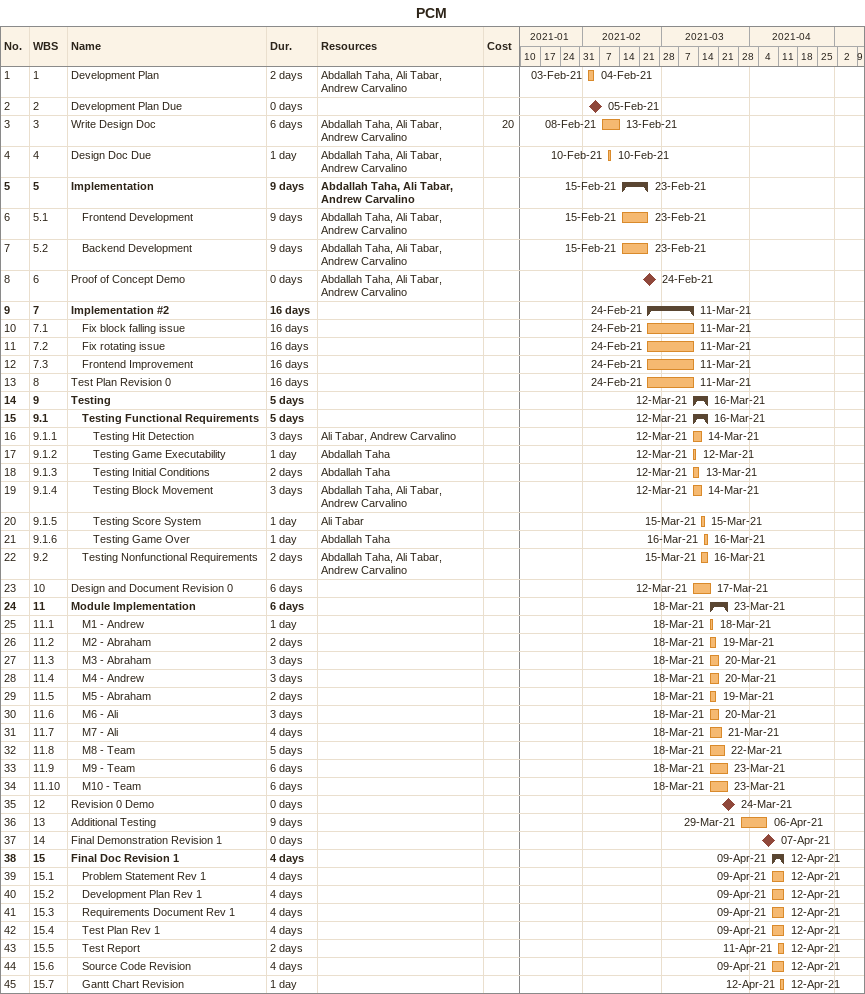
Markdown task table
PCM

| ID | WBS | Task | Duration | Start | Finish | Resources | Cost |
|---|---|---|---|---|---|---|---|
| 1 | 1 | Development Plan | 2d | 2021-02-03 | 2021-02-04 | Abdallah Taha, Ali Tabar, Andrew Carvalino |  |
| 2 | 2 | Development Plan Due | 0d | 2021-02-05 | 2021-02-05 |  |  |
| 3 | 3 | Write Design Doc | 6d | 2021-02-08 | 2021-02-13 | Abdallah Taha, Ali Tabar, Andrew Carvalino | 20 |
| 4 | 4 | Design Doc Due | 1d | 2021-02-10 | 2021-02-10 | Abdallah Taha, Ali Tabar, Andrew Carvalino |  |
| 5 | 5 | **Implementation** | 9d | 2021-02-15 | 2021-02-23 | Abdallah Taha, Ali Tabar, Andrew Carvalino |  |
| 6 | 5.1 | Frontend Development | 9d | 2021-02-15 | 2021-02-23 | Abdallah Taha, Ali Tabar, Andrew Carvalino |  |
| 7 | 5.2 | Backend Development | 9d | 2021-02-15 | 2021-02-23 | Abdallah Taha, Ali Tabar, Andrew Carvalino |  |
| 8 | 6 | Proof of Concept Demo | 0d | 2021-02-24 | 2021-02-24 | Abdallah Taha, Ali Tabar, Andrew Carvalino |  |
| 9 | 7 | **Implementation #2** | 16d | 2021-02-24 | 2021-03-11 |  |  |
| 10 | 7.1 | Fix block falling issue | 16d | 2021-02-24 | 2021-03-11 |  |  |
| 11 | 7.2 | Fix rotating issue | 16d | 2021-02-24 | 2021-03-11 |  |  |
| 12 | 7.3 | Frontend Improvement | 16d | 2021-02-24 | 2021-03-11 |  |  |
| 13 | 8 | Test Plan Revision 0 | 16d | 2021-02-24 | 2021-03-11 |  |  |
| 14 | 9 | **Testing** | 5d | 2021-03-12 | 2021-03-16 |  |  |
| 15 | 9.1 | **Testing Functional Requirements** | 5d | 2021-03-12 | 2021-03-16 |  |  |
| 16 | 9.1.1 | Testing Hit Detection | 3d | 2021-03-12 | 2021-03-14 | Ali Tabar, Andrew Carvalino |  |
| 17 | 9.1.2 | Testing Game Executability | 1d | 2021-03-12 | 2021-03-12 | Abdallah Taha |  |
| 18 | 9.1.3 | Testing Initial Conditions | 2d | 2021-03-12 | 2021-03-13 | Abdallah Taha |  |
| 19 | 9.1.4 | Testing Block Movement | 3d | 2021-03-12 | 2021-03-14 | Abdallah Taha, Ali Tabar, Andrew Carvalino |  |
| 20 | 9.1.5 | Testing Score System | 1d | 2021-03-15 | 2021-03-15 | Ali Tabar |  |
| 21 | 9.1.6 | Testing Game Over | 1d | 2021-03-16 | 2021-03-16 | Abdallah Taha |  |
| 22 | 9.2 | Testing Nonfunctional Requirements | 2d | 2021-03-15 | 2021-03-16 | Abdallah Taha, Ali Tabar, Andrew Carvalino |  |
| 23 | 10 | Design and Document Revision 0 | 6d | 2021-03-12 | 2021-03-17 |  |  |
| 24 | 11 | **Module Implementation** | 6d | 2021-03-18 | 2021-03-23 |  |  |
| 25 | 11.1 | M1 - Andrew | 1d | 2021-03-18 | 2021-03-18 |  |  |
| 26 | 11.2 | M2 - Abraham | 2d | 2021-03-18 | 2021-03-19 |  |  |
| 27 | 11.3 | M3 - Abraham | 3d | 2021-03-18 | 2021-03-20 |  |  |
| 28 | 11.4 | M4 - Andrew | 3d | 2021-03-18 | 2021-03-20 |  |  |
| 29 | 11.5 | M5 - Abraham | 2d | 2021-03-18 | 2021-03-19 |  |  |
| 30 | 11.6 | M6 - Ali | 3d | 2021-03-18 | 2021-03-20 |  |  |
| 31 | 11.7 | M7 - Ali | 4d | 2021-03-18 | 2021-03-21 |  |  |
| 32 | 11.8 | M8 - Team | 5d | 2021-03-18 | 2021-03-22 |  |  |
| 33 | 11.9 | M9 - Team | 6d | 2021-03-18 | 2021-03-23 |  |  |
| 34 | 11.10 | M10 - Team | 6d | 2021-03-18 | 2021-03-23 |  |  |
| 35 | 12 | Revision 0 Demo | 0d | 2021-03-24 | 2021-03-24 |  |  |
| 36 | 13 | Additional Testing | 9d | 2021-03-29 | 2021-04-06 |  |  |
| 37 | 14 | Final Demonstration Revision 1 | 0d | 2021-04-07 | 2021-04-07 |  |  |
| 38 | 15 | **Final Doc Revision 1** | 4d | 2021-04-09 | 2021-04-12 |  |  |
| 39 | 15.1 | Problem Statement Rev 1 | 4d | 2021-04-09 | 2021-04-12 |  |  |
| 40 | 15.2 | Development Plan Rev 1 | 4d | 2021-04-09 | 2021-04-12 |  |  |
| 41 | 15.3 | Requirements Document Rev 1 | 4d | 2021-04-09 | 2021-04-12 |  |  |
| 42 | 15.4 | Test Plan Rev 1 | 4d | 2021-04-09 | 2021-04-12 |  |  |
| 43 | 15.5 | Test Report | 2d | 2021-04-11 | 2021-04-12 |  |  |
| 44 | 15.6 | Source Code Revision | 4d | 2021-04-09 | 2021-04-12 |  |  |
| 45 | 15.7 | Gantt Chart Revision | 1d | 2021-04-12 | 2021-04-12 |  |  |
